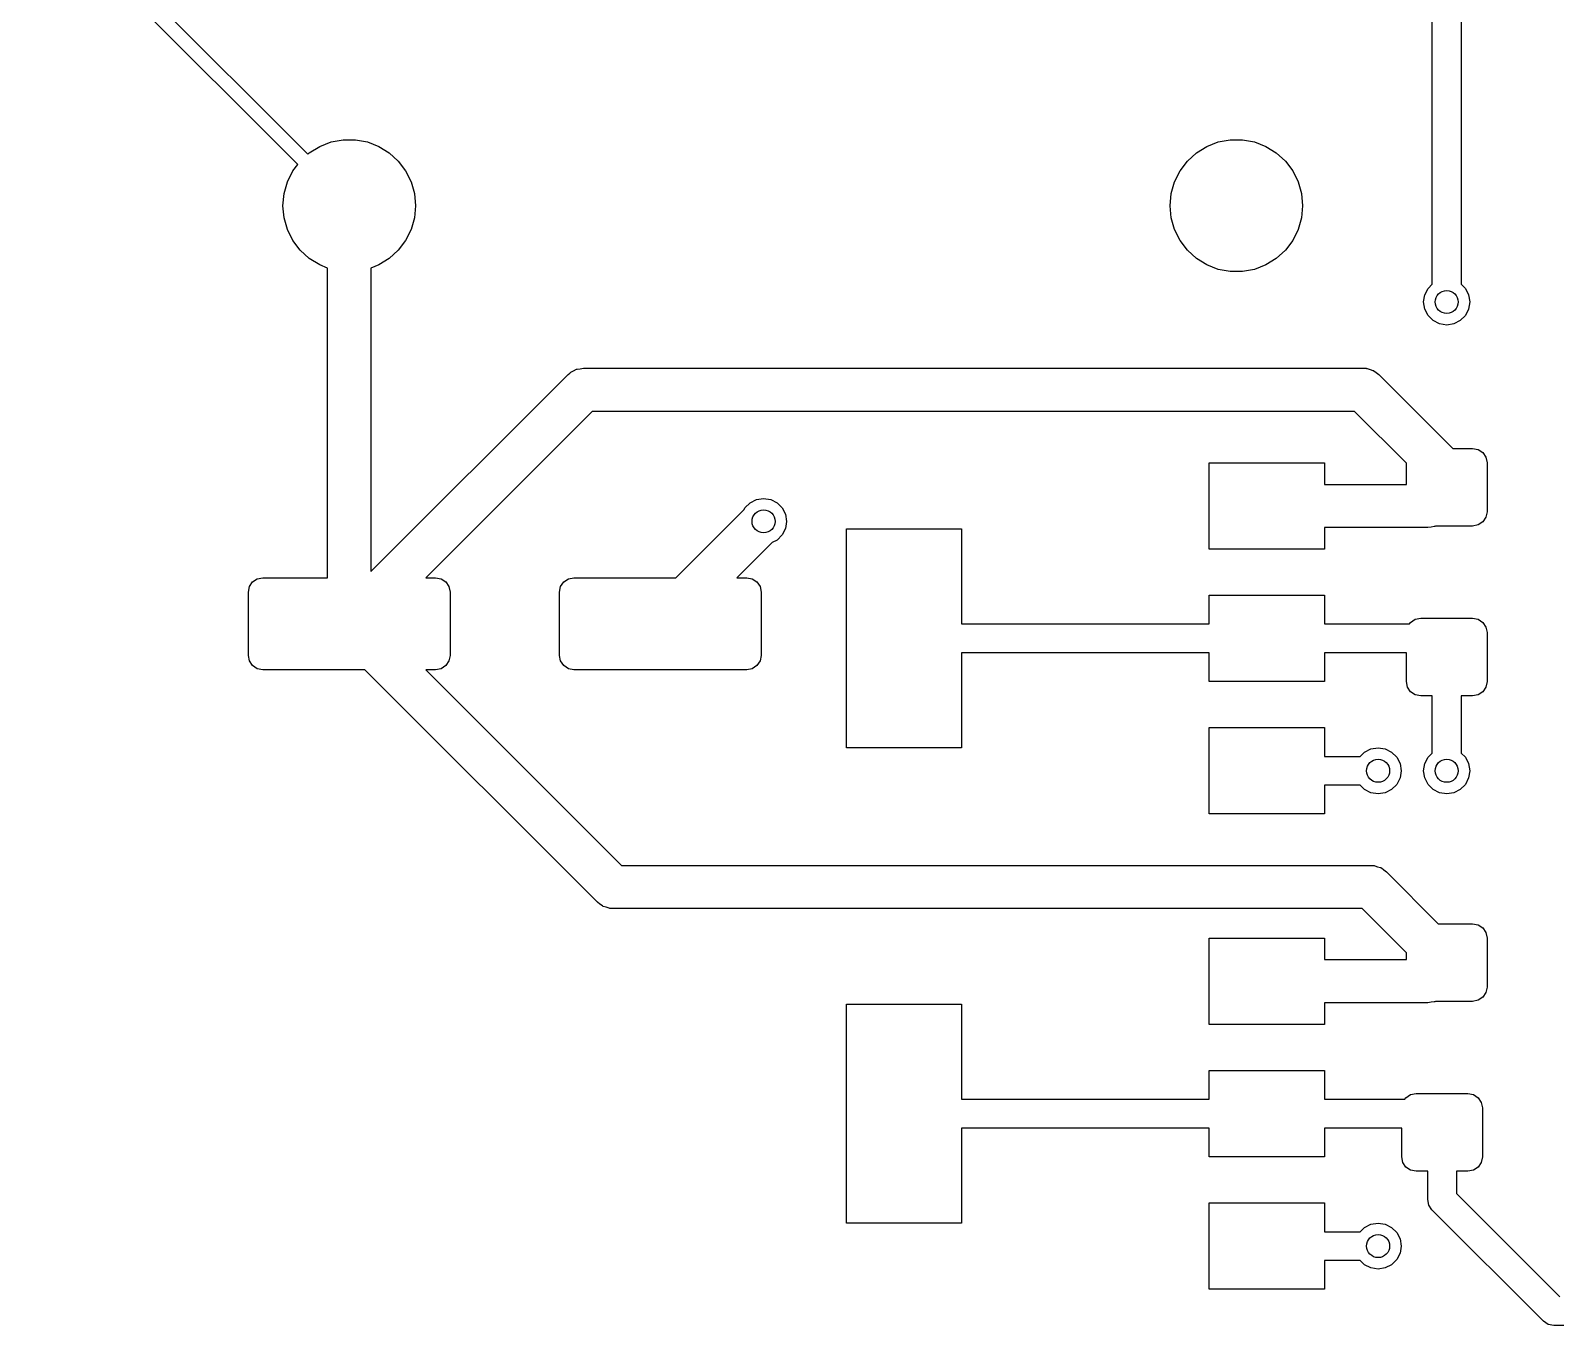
# Model space of a CAD drawing. Extents: x 112.8 to 183.3, y -145.4 to -71.4.
# Drawn here: x 114.78 to 141.25, y -143 to -120.51 of the extents above; entities that cross this region are included whole.
import ezdxf

# ---------------------------------------------------------------- set-up
doc = ezdxf.new("R2010")
doc.units = 0
doc.layers.add('BLACK', color=7, linetype='CONTINUOUS')

msp = doc.modelspace()

# ---------------------------------------------------------------- linework, layer by layer
at = {"layer": 'BLACK', "linetype": 'CONTINUOUS'}
for p, q in [((139.116, -124.913), (139.116, -98.327)), ((139.616, -98.4306), (139.616, -124.913)), ((114.996, -118.053), (119.598, -122.655)), ((119.422, -122.833), (114.783, -118.193)), ((119.623, -122.632), (119.803, -122.52)), ((119.803, -122.52), (120.001, -122.443)), ((120.001, -122.443), (120.21, -122.404)), ((120.21, -122.404), (120.422, -122.404)), ((120.422, -122.404), (120.631, -122.443)), ((120.631, -122.443), (120.829, -122.52)), ((120.829, -122.52), (121.009, -122.632)), ((135.023, -122.632), (135.203, -122.52)), ((135.203, -122.52), (135.401, -122.443)), ((135.401, -122.443), (135.61, -122.404)), ((135.61, -122.404), (135.822, -122.404)), ((135.822, -122.404), (136.031, -122.443)), ((136.031, -122.443), (136.229, -122.52)), ((136.229, -122.52), (136.409, -122.632)), ((119.598, -122.655), (119.623, -122.632)), ((121.009, -122.632), (121.166, -122.775)), ((121.166, -122.775), (121.294, -122.944)), ((134.738, -122.944), (134.866, -122.775)), ((134.866, -122.775), (135.023, -122.632)), ((136.409, -122.632), (136.566, -122.775)), ((136.566, -122.775), (136.694, -122.944)), ((119.244, -123.134), (119.338, -122.944)), ((119.338, -122.944), (119.422, -122.833)), ((121.294, -122.944), (121.388, -123.134)), ((134.644, -123.134), (134.738, -122.944)), ((136.694, -122.944), (136.788, -123.134)), ((119.166, -123.549), (119.186, -123.338)), ((119.186, -123.338), (119.244, -123.134)), ((121.388, -123.134), (121.446, -123.338)), ((121.446, -123.338), (121.466, -123.549)), ((134.566, -123.549), (134.586, -123.338)), ((134.586, -123.338), (134.644, -123.134)), ((136.788, -123.134), (136.846, -123.338)), ((136.846, -123.338), (136.866, -123.549)), ((119.186, -123.761), (119.166, -123.549)), ((121.466, -123.549), (121.446, -123.761)), ((134.586, -123.761), (134.566, -123.549)), ((136.866, -123.549), (136.846, -123.761)), ((119.244, -123.965), (119.186, -123.761)), ((121.446, -123.761), (121.388, -123.965)), ((134.644, -123.965), (134.586, -123.761)), ((136.846, -123.761), (136.788, -123.965)), ((119.338, -124.155), (119.244, -123.965)), ((121.388, -123.965), (121.294, -124.155)), ((134.738, -124.155), (134.644, -123.965)), ((136.788, -123.965), (136.694, -124.155)), ((119.466, -124.324), (119.338, -124.155)), ((119.623, -124.467), (119.466, -124.324)), ((121.166, -124.324), (121.009, -124.467)), ((121.294, -124.155), (121.166, -124.324)), ((134.866, -124.324), (134.738, -124.155)), ((135.023, -124.467), (134.866, -124.324)), ((136.566, -124.324), (136.409, -124.467)), ((136.694, -124.155), (136.566, -124.324)), ((119.803, -124.579), (119.623, -124.467)), ((119.941, -124.632), (119.803, -124.579)), ((119.941, -130.01), (119.941, -124.632)), ((120.829, -124.579), (120.691, -124.632)), ((120.691, -124.632), (120.691, -129.905)), ((121.009, -124.467), (120.829, -124.579)), ((135.203, -124.579), (135.023, -124.467)), ((135.401, -124.656), (135.203, -124.579)), ((135.61, -124.695), (135.401, -124.656)), ((136.031, -124.656), (135.822, -124.695)), ((136.229, -124.579), (136.031, -124.656)), ((136.409, -124.467), (136.229, -124.579)), ((135.822, -124.695), (135.61, -124.695)), ((139.042, -124.987), (139.116, -124.913)), ((139.616, -124.913), (139.69, -124.987)), ((138.966, -125.222), (138.986, -125.098)), ((138.986, -125.098), (139.042, -124.987)), ((139.69, -124.987), (139.746, -125.098)), ((139.746, -125.098), (139.766, -125.222)), ((138.986, -125.346), (138.966, -125.222)), ((139.042, -125.457), (138.986, -125.346)), ((139.131, -125.546), (139.042, -125.457)), ((139.69, -125.457), (139.601, -125.546)), ((139.746, -125.346), (139.69, -125.457)), ((139.766, -125.222), (139.746, -125.346)), ((139.242, -125.602), (139.131, -125.546)), ((139.366, -125.622), (139.242, -125.602)), ((139.49, -125.602), (139.366, -125.622)), ((139.601, -125.546), (139.49, -125.602)), ((120.691, -129.905), (124.115, -126.481)), ((124.115, -126.481), (124.144, -126.456)), ((124.144, -126.456), (124.15, -126.45)), ((124.15, -126.45), (124.154, -126.448)), ((124.154, -126.448), (124.162, -126.441)), ((124.162, -126.441), (124.211, -126.417)), ((124.211, -126.417), (124.258, -126.391)), ((124.258, -126.391), (124.266, -126.39)), ((124.266, -126.39), (124.273, -126.387)), ((124.273, -126.387), (124.327, -126.38)), ((124.327, -126.38), (124.38, -126.371)), ((124.38, -126.371), (137.922, -126.371)), ((137.922, -126.371), (137.961, -126.374)), ((137.961, -126.374), (137.968, -126.374)), ((137.968, -126.374), (137.973, -126.375)), ((137.973, -126.375), (137.984, -126.376)), ((137.984, -126.376), (138.035, -126.394)), ((138.035, -126.394), (138.087, -126.409)), ((138.087, -126.409), (138.093, -126.414)), ((138.093, -126.414), (138.1, -126.416)), ((138.1, -126.416), (138.143, -126.449)), ((138.143, -126.449), (138.187, -126.481)), ((138.187, -126.481), (139.47, -127.764)), ((124.535, -127.121), (121.646, -130.01)), ((137.767, -127.121), (124.535, -127.121)), ((138.666, -128.02), (137.767, -127.121)), ((139.47, -127.764), (139.816, -127.764)), ((139.816, -127.764), (139.912, -127.783)), ((139.912, -127.783), (139.993, -127.837)), ((139.993, -127.837), (140.047, -127.918)), ((135.246, -129.514), (135.246, -128.014)), ((135.246, -128.014), (137.246, -128.014)), ((137.246, -128.014), (137.246, -128.389)), ((138.666, -128.389), (138.666, -128.02)), ((140.047, -127.918), (140.066, -128.014)), ((140.066, -128.014), (140.066, -128.864)), ((137.246, -128.389), (138.666, -128.389)), ((127.273, -128.708), (127.384, -128.652)), ((127.384, -128.652), (127.508, -128.632)), ((127.508, -128.632), (127.632, -128.652)), ((127.632, -128.652), (127.743, -128.708)), ((125.986, -130.01), (127.169, -128.826)), ((127.169, -128.826), (127.184, -128.797)), ((127.184, -128.797), (127.273, -128.708)), ((127.743, -128.708), (127.832, -128.797)), ((127.832, -128.797), (127.888, -128.908)), ((127.888, -128.908), (127.908, -129.032)), ((140.066, -128.864), (140.047, -128.96)), ((127.888, -129.156), (127.832, -129.267)), ((127.908, -129.032), (127.888, -129.156)), ((128.946, -132.964), (128.946, -129.164)), ((128.946, -129.164), (130.946, -129.164)), ((130.946, -129.164), (130.946, -130.814)), ((139.041, -129.139), (137.246, -129.139)), ((137.246, -129.139), (137.246, -129.514)), ((139.094, -129.13), (139.041, -129.139)), ((139.148, -129.123), (139.094, -129.13)), ((139.155, -129.12), (139.148, -129.123)), ((139.163, -129.119), (139.155, -129.12)), ((139.171, -129.114), (139.163, -129.119)), ((139.816, -129.114), (139.171, -129.114)), ((139.912, -129.095), (139.816, -129.114)), ((139.993, -129.041), (139.912, -129.095)), ((140.047, -128.96), (139.993, -129.041)), ((127.657, -129.4), (127.046, -130.01)), ((127.743, -129.356), (127.657, -129.4)), ((127.832, -129.267), (127.743, -129.356)), ((137.246, -129.514), (135.246, -129.514)), ((118.566, -130.26), (118.585, -130.164)), ((118.585, -130.164), (118.639, -130.083)), ((118.639, -130.083), (118.72, -130.029)), ((118.72, -130.029), (118.816, -130.01)), ((118.816, -130.01), (119.941, -130.01)), ((121.646, -130.01), (121.816, -130.01)), ((121.816, -130.01), (121.912, -130.029)), ((121.912, -130.029), (121.993, -130.083)), ((121.993, -130.083), (122.047, -130.164)), ((122.047, -130.164), (122.066, -130.26)), ((123.966, -130.26), (123.985, -130.164)), ((123.985, -130.164), (124.039, -130.083)), ((124.039, -130.083), (124.12, -130.029)), ((124.12, -130.029), (124.216, -130.01)), ((124.216, -130.01), (125.986, -130.01)), ((127.046, -130.01), (127.216, -130.01)), ((127.216, -130.01), (127.312, -130.029)), ((127.312, -130.029), (127.393, -130.083)), ((127.393, -130.083), (127.447, -130.164)), ((127.447, -130.164), (127.466, -130.26)), ((118.566, -131.36), (118.566, -130.26)), ((122.066, -130.26), (122.066, -131.36)), ((123.966, -131.36), (123.966, -130.26)), ((127.466, -130.26), (127.466, -131.36)), ((135.246, -130.814), (135.246, -130.314)), ((135.246, -130.314), (137.246, -130.314)), ((137.246, -130.314), (137.246, -130.814)), ((138.739, -130.787), (138.82, -130.733)), ((138.82, -130.733), (138.916, -130.714)), ((138.916, -130.714), (139.816, -130.714)), ((139.816, -130.714), (139.912, -130.733)), ((139.912, -130.733), (139.993, -130.787)), ((130.946, -130.814), (135.246, -130.814)), ((137.246, -130.814), (138.721, -130.814)), ((138.721, -130.814), (138.739, -130.787)), ((139.993, -130.787), (140.047, -130.868)), ((140.047, -130.868), (140.066, -130.964)), ((140.066, -130.964), (140.066, -131.814)), ((118.585, -131.456), (118.566, -131.36)), ((118.639, -131.537), (118.585, -131.456)), ((118.72, -131.591), (118.639, -131.537)), ((121.993, -131.537), (121.912, -131.591)), ((122.047, -131.456), (121.993, -131.537)), ((122.066, -131.36), (122.047, -131.456)), ((123.985, -131.456), (123.966, -131.36)), ((124.039, -131.537), (123.985, -131.456)), ((124.12, -131.591), (124.039, -131.537)), ((127.393, -131.537), (127.312, -131.591)), ((127.447, -131.456), (127.393, -131.537)), ((127.466, -131.36), (127.447, -131.456)), ((135.246, -131.314), (130.946, -131.314)), ((130.946, -131.314), (130.946, -132.964)), ((135.246, -131.814), (135.246, -131.314)), ((138.666, -131.314), (137.246, -131.314)), ((137.246, -131.314), (137.246, -131.814)), ((138.666, -131.814), (138.666, -131.314)), ((118.816, -131.61), (118.72, -131.591)), ((120.586, -131.61), (118.816, -131.61)), ((124.623, -135.647), (120.586, -131.61)), ((121.816, -131.61), (121.646, -131.61)), ((121.646, -131.61), (125.043, -135.007)), ((121.912, -131.591), (121.816, -131.61)), ((124.216, -131.61), (124.12, -131.591)), ((127.216, -131.61), (124.216, -131.61)), ((127.312, -131.591), (127.216, -131.61)), ((137.246, -131.814), (135.246, -131.814)), ((138.685, -131.91), (138.666, -131.814)), ((140.066, -131.814), (140.047, -131.91)), ((138.739, -131.991), (138.685, -131.91)), ((138.82, -132.045), (138.739, -131.991)), ((138.916, -132.064), (138.82, -132.045)), ((139.116, -132.064), (138.916, -132.064)), ((139.116, -133.055), (139.116, -132.064)), ((139.816, -132.064), (139.616, -132.064)), ((139.616, -132.064), (139.616, -133.055)), ((139.912, -132.045), (139.816, -132.064)), ((139.993, -131.991), (139.912, -132.045)), ((140.047, -131.91), (139.993, -131.991)), ((135.246, -134.114), (135.246, -132.614)), ((135.246, -132.614), (137.246, -132.614)), ((137.246, -132.614), (137.246, -133.114)), ((130.946, -132.964), (128.946, -132.964)), ((137.246, -133.114), (137.867, -133.114)), ((137.867, -133.114), (137.941, -133.04)), ((137.941, -133.04), (138.052, -132.984)), ((138.052, -132.984), (138.176, -132.964)), ((138.176, -132.964), (138.3, -132.984)), ((138.3, -132.984), (138.411, -133.04)), ((138.411, -133.04), (138.5, -133.129)), ((138.5, -133.129), (138.556, -133.24)), ((138.986, -133.24), (139.042, -133.129)), ((139.042, -133.129), (139.116, -133.055)), ((139.616, -133.055), (139.69, -133.129)), ((139.69, -133.129), (139.746, -133.24)), ((138.556, -133.24), (138.576, -133.364)), ((138.576, -133.364), (138.556, -133.488)), ((138.966, -133.364), (138.986, -133.24)), ((138.986, -133.488), (138.966, -133.364)), ((139.746, -133.24), (139.766, -133.364)), ((139.766, -133.364), (139.746, -133.488)), ((137.867, -133.614), (137.246, -133.614)), ((137.246, -133.614), (137.246, -134.114)), ((137.941, -133.688), (137.867, -133.614)), ((138.5, -133.599), (138.411, -133.688)), ((138.556, -133.488), (138.5, -133.599)), ((139.042, -133.599), (138.986, -133.488)), ((139.131, -133.688), (139.042, -133.599)), ((139.69, -133.599), (139.601, -133.688)), ((139.746, -133.488), (139.69, -133.599)), ((138.052, -133.744), (137.941, -133.688)), ((138.176, -133.764), (138.052, -133.744)), ((138.3, -133.744), (138.176, -133.764)), ((138.411, -133.688), (138.3, -133.744)), ((139.242, -133.744), (139.131, -133.688)), ((139.366, -133.764), (139.242, -133.744)), ((139.49, -133.744), (139.366, -133.764)), ((139.601, -133.688), (139.49, -133.744)), ((137.246, -134.114), (135.246, -134.114)), ((125.043, -135.007), (138.054, -135.007)), ((138.054, -135.007), (138.093, -135.01)), ((138.093, -135.01), (138.1, -135.01)), ((138.1, -135.01), (138.105, -135.011)), ((138.105, -135.011), (138.116, -135.012)), ((138.116, -135.012), (138.167, -135.03)), ((138.167, -135.03), (138.219, -135.045)), ((138.219, -135.045), (138.225, -135.05)), ((138.225, -135.05), (138.232, -135.052)), ((138.232, -135.052), (138.275, -135.085)), ((138.275, -135.085), (138.319, -135.117)), ((138.319, -135.117), (139.221, -136.019)), ((124.667, -135.679), (124.623, -135.647)), ((124.71, -135.712), (124.667, -135.679)), ((124.717, -135.714), (124.71, -135.712)), ((124.723, -135.719), (124.717, -135.714)), ((124.775, -135.734), (124.723, -135.719)), ((124.826, -135.752), (124.775, -135.734)), ((124.837, -135.753), (124.826, -135.752)), ((124.842, -135.754), (124.837, -135.753)), ((124.849, -135.754), (124.842, -135.754)), ((124.888, -135.757), (124.849, -135.754)), ((137.899, -135.757), (124.888, -135.757)), ((138.666, -136.524), (137.899, -135.757)), ((139.221, -136.019), (139.816, -136.019)), ((139.816, -136.019), (139.912, -136.038)), ((139.912, -136.038), (139.993, -136.092)), ((135.246, -137.769), (135.246, -136.269)), ((135.246, -136.269), (137.246, -136.269)), ((137.246, -136.269), (137.246, -136.644)), ((139.993, -136.092), (140.047, -136.173)), ((140.047, -136.173), (140.066, -136.269)), ((140.066, -136.269), (140.066, -137.119)), ((138.666, -136.644), (138.666, -136.524)), ((137.246, -136.644), (138.666, -136.644)), ((140.066, -137.119), (140.047, -137.215)), ((139.094, -137.385), (139.041, -137.394)), ((139.148, -137.378), (139.094, -137.385)), ((139.155, -137.375), (139.148, -137.378)), ((139.163, -137.374), (139.155, -137.375)), ((139.171, -137.369), (139.163, -137.374)), ((139.816, -137.369), (139.171, -137.369)), ((139.912, -137.35), (139.816, -137.369)), ((139.993, -137.296), (139.912, -137.35)), ((140.047, -137.215), (139.993, -137.296)), ((128.946, -141.219), (128.946, -137.419)), ((128.946, -137.419), (130.946, -137.419)), ((130.946, -137.419), (130.946, -139.069)), ((139.041, -137.394), (137.246, -137.394)), ((137.246, -137.394), (137.246, -137.769)), ((137.246, -137.769), (135.246, -137.769)), ((135.246, -139.069), (135.246, -138.569)), ((135.246, -138.569), (137.246, -138.569)), ((137.246, -138.569), (137.246, -139.069)), ((138.74, -138.988), (138.836, -138.969)), ((138.836, -138.969), (139.736, -138.969)), ((139.736, -138.969), (139.832, -138.988)), ((130.946, -139.069), (135.246, -139.069)), ((137.246, -139.069), (138.641, -139.069)), ((138.641, -139.069), (138.659, -139.042)), ((138.659, -139.042), (138.74, -138.988)), ((139.832, -138.988), (139.913, -139.042)), ((139.913, -139.042), (139.967, -139.123)), ((139.967, -139.123), (139.986, -139.219)), ((139.986, -139.219), (139.986, -140.069)), ((135.246, -139.569), (130.946, -139.569)), ((130.946, -139.569), (130.946, -141.219)), ((135.246, -140.069), (135.246, -139.569)), ((138.586, -139.569), (137.246, -139.569)), ((137.246, -139.569), (137.246, -140.069)), ((138.586, -140.069), (138.586, -139.569)), ((137.246, -140.069), (135.246, -140.069)), ((138.605, -140.165), (138.586, -140.069)), ((138.659, -140.246), (138.605, -140.165)), ((138.74, -140.3), (138.659, -140.246)), ((138.836, -140.319), (138.74, -140.3)), ((139.832, -140.3), (139.736, -140.319)), ((139.913, -140.246), (139.832, -140.3)), ((139.967, -140.165), (139.913, -140.246)), ((139.986, -140.069), (139.967, -140.165)), ((139.036, -140.319), (138.836, -140.319)), ((139.036, -140.81), (139.036, -140.319)), ((139.736, -140.319), (139.536, -140.319)), ((139.536, -140.319), (139.536, -140.706)), ((139.055, -140.906), (139.036, -140.81)), ((139.536, -140.706), (141.328, -142.498)), ((135.246, -142.369), (135.246, -140.869)), ((135.246, -140.869), (137.246, -140.869)), ((137.246, -140.869), (137.246, -141.369)), ((139.109, -140.987), (139.055, -140.906)), ((141.047, -142.925), (139.109, -140.987)), ((130.946, -141.219), (128.946, -141.219)), ((137.867, -141.369), (137.941, -141.295)), ((137.941, -141.295), (138.052, -141.239)), ((138.052, -141.239), (138.176, -141.219)), ((138.176, -141.219), (138.3, -141.239)), ((138.3, -141.239), (138.411, -141.295)), ((138.411, -141.295), (138.5, -141.384)), ((137.246, -141.369), (137.867, -141.369)), ((138.5, -141.384), (138.556, -141.495)), ((138.556, -141.495), (138.576, -141.619)), ((138.576, -141.619), (138.556, -141.743)), ((137.867, -141.869), (137.246, -141.869)), ((137.246, -141.869), (137.246, -142.369)), ((137.941, -141.943), (137.867, -141.869)), ((138.5, -141.854), (138.411, -141.943)), ((138.556, -141.743), (138.5, -141.854)), ((138.052, -141.999), (137.941, -141.943)), ((138.176, -142.019), (138.052, -141.999)), ((138.3, -141.999), (138.176, -142.019)), ((138.411, -141.943), (138.3, -141.999)), ((137.246, -142.369), (135.246, -142.369)), ((141.128, -142.979), (141.047, -142.925)), ((141.047, -142.925), (141.047, -142.925)), ((141.224, -142.998), (141.128, -142.979)), ((146.05, -142.998), (141.224, -142.998))]:
    msp.add_line(p, q, dxfattribs=at)
at = {"layer": 'BLACK'}
for centre in [(139.366, -125.222), (127.508, -129.032), (138.176, -133.364), (139.366, -133.364), (138.176, -141.619)]:
    msp.add_circle(centre, 0.2, dxfattribs=at)

doc.saveas('drawing.dxf')
